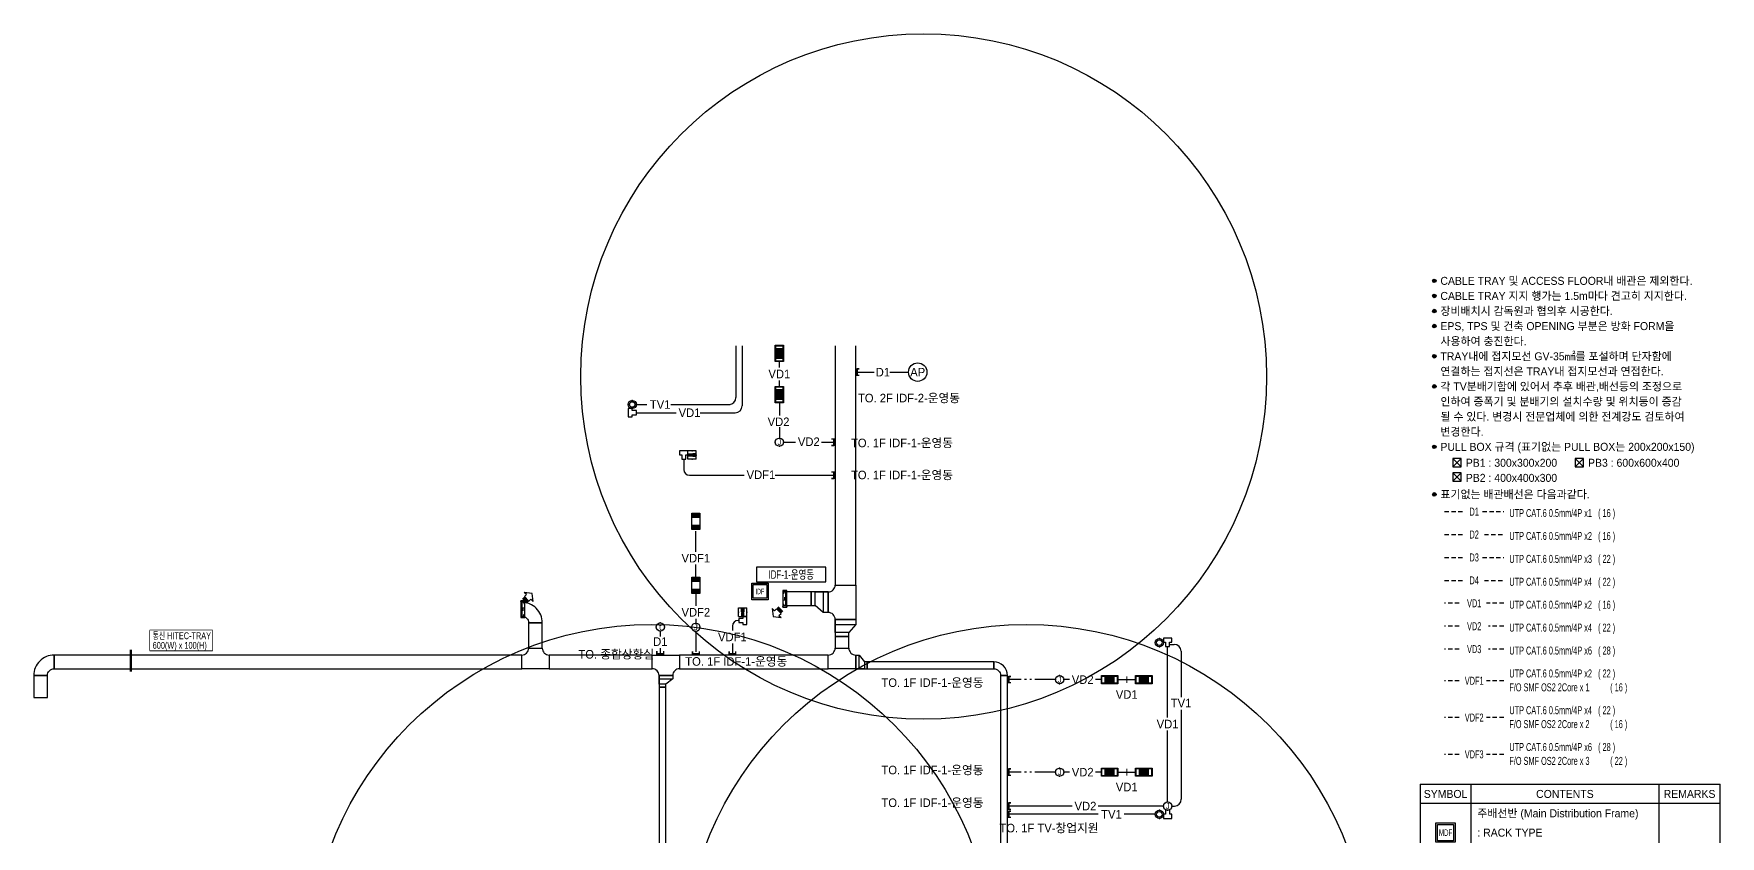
# Model space of a CAD drawing. Header units: millimetres. Extents: x 90978 to 501618, y -355196 to 882030.
# Drawn here: x 427797 to 501580, y -296319 to -261196 of the extents above; entities that cross this region are included whole.
import ezdxf
from ezdxf.enums import TextEntityAlignment as Align

# ---------------------------------------------------------------- set-up
doc = ezdxf.new("R2010")
doc.units = ezdxf.units.MM
doc.header["$LTSCALE"] = 150
doc.set_wipeout_variables(frame=1)
for name, pattern in [('D1', [3, 1, -1, 1]), ('D2', [6.5, 2.5, -1.5, 2.5]), ('E6', [10, 6, -1, 0.5, -1, 0.5, -1])]:
    doc.linetypes.add(name, pattern=pattern)
doc.layers.get('0').update_dxf_attribs({"lineweight": 0})
doc.layers.get('Defpoints').update_dxf_attribs({"color": 163})
for name, color, linetype in [('------07 System Box', 6, 'Continuous'), ('------10 Telecommunication Terminal Board', 3, 'Continuous'), ('------13 Telecommunication Outlet', 3, 'Continuous'), ('------14 Television Outlet', 3, 'Continuous'), ('------15 Interphone', 6, 'Continuous'), ('------19 Communication Etc', 3, 'Continuous'), ('-----20 General Symbol', 3, 'Continuous'), ('-----21 Embeded Wire in Ceiling or Wall', 4, 'Continuous'), ('-----22 Concealed Wire in Floor', 4, 'E6'), ('-----22 Embeded in Floor', 4, 'D2'), ('-----23 Concealed or Exposed Wire', 4, 'D1'), ('-----27 Communication Cable Tray', 2, 'Continuous'), ('-----29 Cable Schedule', 1, 'Continuous'), ('-----29 Indicator', 1, 'Continuous'), ('-----30 Text', 2, 'Continuous')]:
    doc.layers.add(name, color=color, linetype=linetype)
doc.styles.add('ELEC', font='')
doc.styles.get('ELEC').set_extended_font_data('Dotum')

# ---------------------------------------------------------------- blocks, each defined once
blk = doc.blocks.new('H11')
blk.add_circle((0, 150), 150)
at = {"color": 1}
blk.add_circle((0, 150), 129, dxfattribs=at)
for p in [(-150, 150), (0, 300), (0, 0), (150, 150)]:
    blk.add_point(p)
at = {"style": 'ELEC'}
blk.add_text('t', height=214, dxfattribs=at).set_placement((0, 150), align=Align.MIDDLE)
blk = doc.blocks.new('G15')
blk.add_lwpolyline([(-300, 600), (300, 600), (300, 0), (-300, 0)], close=True)
at = {"color": 1}
blk.add_lwpolyline([(-250, 550), (250, 550), (250, 50), (-250, 50)], close=True, dxfattribs=at)
at = {"style": 'ELEC', "width": 0.6}
blk.add_text('MDF', height=200, dxfattribs=at).set_placement((0, 300), align=Align.MIDDLE)
blk = doc.blocks.new('G12')
blk.add_lwpolyline([(-300, 600), (300, 600), (300, 0), (-300, 0)], close=True)
at = {"color": 1}
blk.add_lwpolyline([(-250, 550), (250, 550), (250, 50), (-250, 50)], close=True, dxfattribs=at)
at = {"style": 'ELEC', "width": 0.6}
blk.add_text('IDF', height=200, dxfattribs=at).set_placement((0, 300), align=Align.MIDDLE)
blk = doc.blocks.new('G02')
blk.add_lwpolyline([(150, 150), (75, 150), (75, 300), (-75, 300), (-75, 150), (-150, 150), (-150, 0), (150, 0)], close=True)
blk = doc.blocks.new('B11')
h = blk.add_hatch(color=256)
h.dxf.hatch_style = 1
h.paths.add_polyline_path([(150, 150), (-150, 150), (-150, -150), (150, -150)])
at = {"linetype": 'Continuous'}
for points in [[(300, -150), (-300, -150), (-300, 150), (300, 150)], [(-150, 150), (150, 150), (150, -150), (-150, -150)]]:
    blk.add_lwpolyline(points, close=True, dxfattribs=at)
at = {"color": 1, "linetype": 'Continuous'}
for points in [[(-280, 130), (-170, 130), (-170, -130), (-280, -130)], [(170, 130), (280, 130), (280, -130), (170, -130)]]:
    blk.add_lwpolyline(points, close=True, dxfattribs=at)
blk = doc.blocks.new('A$C5F330B5F')
blk.add_hatch(color=256).paths.add_polyline_path([(225, 0), (225, 225), (112, 225), (-225, 225), (-225, 0)])
blk.add_line((-112, 225), (112, 225))
blk.add_lwpolyline([(225, 225), (112, 225), (112, 450), (-112, 450), (-112, 225), (-225, 225), (-225, 0), (225, 0)], close=True)
blk = doc.blocks.new('A$C2c78cba1')
at = {"layer": '------07 System Box'}
h = blk.add_hatch(color=256, dxfattribs=at)
h.dxf.hatch_style = 1
h.paths.add_polyline_path([(367, 790), (56, 790), (56, 56), (367, 56)])
h = blk.add_hatch(color=256, dxfattribs=at)
h.dxf.hatch_style = 1
h.paths.add_polyline_path([(1637, 790), (1327, 790), (1327, 56), (1637, 56)])
at = {"layer": '------07 System Box', "linetype": 'Continuous'}
for points in [[(1694, 0), (0, 0), (0, 847), (1694, 847)], [(423, 847), (1270, 847), (1270, 0), (423, 0)]]:
    blk.add_lwpolyline(points, close=True, dxfattribs=at)
at = {"layer": '------07 System Box', "color": 1, "linetype": 'Continuous'}
for points in [[(56, 790), (367, 790), (367, 56), (56, 56)], [(1327, 790), (1637, 790), (1637, 56), (1327, 56)]]:
    blk.add_lwpolyline(points, close=True, dxfattribs=at)
blk = doc.blocks.new('TV1')
at = {"layer": '------13 Telecommunication Outlet'}
for radius in [150, 57.3]:
    blk.add_circle((0, 150), radius, dxfattribs=at)
blk = doc.blocks.new('광포트_1')
at = {"ltscale": 0.7}
h = blk.add_hatch(color=254, dxfattribs=at)
h.dxf.hatch_style = 1
h.paths.add_polyline_path([(44, 285), (-44, 285), (-44, 159), (44, 159)])
h.paths.add_polyline_path([(44, 141), (-44, 141), (-44, 15), (44, 15)])
at = {"linetype": 'Continuous'}
for p, q in [((-150, 300), (150, 300)), ((-150, 0), (-150, 300)), ((-150, 0), (150, 0)), ((150, 0), (150, 300))]:
    blk.add_line(p, q, dxfattribs=at)
for points in [[(-44, 159), (-44, 285), (44, 285), (44, 159)], [(-44, 141), (-44, 15), (44, 15), (44, 141)]]:
    blk.add_lwpolyline(points, close=True, dxfattribs=at)
for p in [(-150, 150), (0, 285), (0, 0), (150, 150)]:
    blk.add_point(p, dxfattribs=at)
blk = doc.blocks.new('A$C415ffab5')
at = {"layer": '-----30 Text'}
h = blk.add_hatch(color=256, dxfattribs=at)
edge = h.paths.add_edge_path()
edge.add_arc((-25020, -2850), 160, 0, 360)
h = blk.add_hatch(color=256, dxfattribs=at)
edge = h.paths.add_edge_path()
edge.add_arc((-25020, -4171), 160, 0, 360)
h = blk.add_hatch(color=256, dxfattribs=at)
edge = h.paths.add_edge_path()
edge.add_arc((-25020, -5492), 160, 0, 360)
h = blk.add_hatch(color=256, dxfattribs=at)
edge = h.paths.add_edge_path()
edge.add_arc((-25020, -6812), 160, 0, 360)
h = blk.add_hatch(color=256, dxfattribs=at)
edge = h.paths.add_edge_path()
edge.add_arc((-25020, -9454), 160, 0, 360)
h = blk.add_hatch(color=256, dxfattribs=at)
edge = h.paths.add_edge_path()
edge.add_arc((-25020, -12096), 160, 0, 360)
h = blk.add_hatch(color=256, dxfattribs=at)
edge = h.paths.add_edge_path()
edge.add_arc((-25020, -17379), 160, 0, 360)
h = blk.add_hatch(color=256, dxfattribs=at)
edge = h.paths.add_edge_path()
edge.add_arc((-25020, -21542), 160, 0, 360)
at = {"layer": '-----20 General Symbol'}
for p, q in [((-22662, -19138), (-23390, -18410)), ((-22662, -18410), (-23390, -19138)), ((-11967, -19138), (-12695, -18410)), ((-11967, -18410), (-12695, -19138)), ((-22662, -20385), (-23390, -19657)), ((-22662, -19657), (-23390, -20385))]:
    blk.add_line(p, q, dxfattribs=at)
for points in [[(-23390, -18410), (-23390, -19138), (-22662, -19138), (-22662, -18410)], [(-12695, -18410), (-12695, -19138), (-11967, -19138), (-11967, -18410)], [(-23390, -19657), (-23390, -20385), (-22662, -20385), (-22662, -19657)]]:
    blk.add_lwpolyline(points, close=True, dxfattribs=at)
at = {"layer": '-----22 Embeded in Floor'}
for p, q in [((-24123, -23048), (-22389, -23048)), ((-20794, -23048), (-18940, -23048)), ((-24123, -25054), (-22388, -25054)), ((-20641, -25054), (-18940, -25054)), ((-24123, -27060), (-22389, -27060)), ((-20794, -27060), (-18940, -27060)), ((-24123, -29066), (-22388, -29066)), ((-20641, -29066), (-18940, -29066)), ((-22839, -31072), (-24123, -31072)), ((-18940, -31072), (-20440, -31072)), ((-22837, -33078), (-24123, -33078)), ((-18940, -33078), (-20287, -33078)), ((-22837, -35084), (-24123, -35084)), ((-18940, -35084), (-20287, -35084)), ((-22839, -37855), (-24123, -37855)), ((-18940, -37855), (-20440, -37855)), ((-22839, -41074), (-24123, -41074)), ((-18940, -41074), (-20440, -41074)), ((-22839, -44293), (-24123, -44293)), ((-18940, -44293), (-20440, -44293))]:
    blk.add_line(p, q, dxfattribs=at)
at = {"layer": '-----29 Cable Schedule', "color": 3}
for p, q in [((-26250, -46912), (0, -46912)), ((-26250, -46912), (-26250, -80783)), ((0, -80783), (0, -46912)), ((0, -48606), (-26250, -48606)), ((0, -80783), (-26250, -80783))]:
    blk.add_line(p, q, dxfattribs=at)
at = {"layer": '-----29 Cable Schedule'}
for p, q in [((-21819, -46912), (-21819, -48606)), ((-5372, -46912), (-5372, -48606)), ((-21819, -48606), (-21819, -80783)), ((-5372, -48606), (-5372, -80783)), ((0, -53687), (-26250, -53687)), ((0, -58767), (-26250, -58767)), ((0, -63848), (-26250, -63848)), ((0, -68929), (-26250, -68929)), ((0, -72316), (-26250, -72316)), ((0, -75703), (-26250, -75703)), ((0, -77396), (-26250, -77396)), ((0, -79090), (-26250, -79090)), ((0, -80783), (-26250, -80783))]:
    blk.add_line(p, q, dxfattribs=at)
at = {"layer": '-----30 Text'}
for centre in [(-25020, -2850), (-25020, -4171), (-25020, -5492), (-25020, -6812), (-25020, -9454), (-25020, -12096), (-25020, -17379), (-25020, -21542)]:
    blk.add_circle(centre, 160, dxfattribs=at)
for p in [(-24860, -2850), (-24860, -4171), (-24860, -5492), (-24860, -6812), (-24860, -9454), (-24860, -12096), (-24860, -17379), (-24860, -21542)]:
    blk.add_point(p, dxfattribs=at)
at = {"layer": '------07 System Box', "xscale": 2.822580634535418, "yscale": 2.822580634535418, "zscale": 2.822580634535418}
blk.add_blockref('B11', (-24034, -61308), dxfattribs=at)
at = {"layer": '------10 Telecommunication Terminal Board', "xscale": 2.822580634535418, "yscale": 2.822580634535418, "zscale": 2.822580634535418}
for name, p in [('G15', (-24034, -51993)), ('G12', (-24034, -57074))]:
    blk.add_blockref(name, p, dxfattribs=at)
at = {"layer": '------13 Telecommunication Outlet'}
for name, p, xscale, yscale, zscale in [('A$C5F330B5F', (-24034, -71130), 1.881720423023612, 1.881720423023612, 1.881720423023612), ('G02', (-24034, -74433), 2.822580634535418, 2.822580634535418, 2.822580634535418), ('TV1', (-24020, -78851), 4, 4, 4)]:
    blk.add_blockref(name, p, dxfattribs=dict(at, xscale=xscale, yscale=yscale, zscale=zscale))
at = {"layer": '------13 Telecommunication Outlet', "xscale": 2.822580634535246, "yscale": 2.822580634535246, "zscale": 2.822580634535246, "rotation": 90}
blk.add_blockref('광포트_1', (-23611, -76575), dxfattribs=at)
at = {"layer": '------15 Interphone', "xscale": 2.822580634535418, "yscale": 2.822580634535418, "zscale": 2.822580634535418}
blk.add_blockref('H11', (-24034, -80360), dxfattribs=at)
blk.add_blockref('A$C2c78cba1', (-24881, -66868))
at = {"layer": '-----22 Embeded in Floor', "style": 'ELEC', "width": 0.7}
for s, p in [('D1', (-21532, -23048)), ('D2', (-21532, -25054)), ('D3', (-21532, -27060)), ('D4', (-21532, -29066)), ('VD1', (-21532, -31072)), ('VD2', (-21532, -33078)), ('VD3', (-21532, -35084)), ('VDF1', (-21532, -37855)), ('VDF2', (-21532, -41074)), ('VDF3', (-21532, -44293))]:
    blk.add_text(s, height=700, dxfattribs=at).set_placement(p, align=Align.MIDDLE_CENTER)
at = {"layer": '-----29 Cable Schedule', "color": 2, "style": 'ELEC'}
for s, p in [('SYMBOL', (-24034, -47759)), ('CONTENTS', (-13595, -47759)), ('REMARKS', (-2686, -47759))]:
    blk.add_text(s, height=700, dxfattribs=at).set_placement(p, align=Align.MIDDLE)
at = {"layer": '-----30 Text', "style": 'ELEC'}
for s, p in [('CABLE TRAY 및 ACCESS FLOOR내 배관은 제외한다.', (-24485, -2850)), ('CABLE TRAY 지지 행가는 1.5m마다 견고히 지지한다.', (-24485, -4171)), ('장비배치시 감독원과 협의후 시공한다.', (-24485, -5492)), ('EPS, TPS 및 건축 OPENING 부분은 방화 FORM을', (-24485, -6812)), ('사용하여 충진한다.', (-24485, -8133)), ('TRAY내에 접지모선 GV-35㎟를 포설하며 단자함에', (-24485, -9454)), ('각 TV분배기함에 있어서 추후 배관,배선등의 조정으로', (-24485, -12096)), ('연결하는 접지선은 TRAY내 접지모선과 연접한다.', (-24485, -10775)), ('인하여 증폭기 및 분배기의 설치수량 및 위치등이 증감', (-24485, -13417)), ('될 수 있다. 변경시 전문업체에 의한 전계강도 검토하여', (-24485, -14738)), ('변경한다.', (-24485, -16059)), ('PULL BOX 규격 (표기없는 PULL BOX는 200x200x150)', (-24485, -17379)), ('PB1 : 300x300x200', (-22265, -18774)), ('PB3 : 600x600x400', (-11570, -18774)), ('PB2 : 400x400x300', (-22265, -20095)), ('표기없는 배관배선은 다음과같다.', (-24485, -21542)), ('주배선반 (Main Distribution Frame)', (-21254, -49453)), (': RACK TYPE', (-21254, -51146)), ('판넬명 : DATA / VOICE MDF', (-21254, -52840)), ('중간배선반', (-21254, -54533)), ('(Intermediate Distributing Frame)', (-21254, -56227)), ('판넬명 : IDF-층-구역', (-21254, -57921)), ('SYSTEM BOX 콘크리트 매입형', (-21254, -59614)), ('SYSTEM BOX ACCESS FLOOR형', (-21254, -61308)), ('(2구 콘센트+2구 모듈러잭)', (-21254, -63001)), ('SYSTEM BOX 콘크리트 매입형', (-21254, -64695)), ('SYSTEM BOX ACCESS FLOOR형', (-21254, -66388)), ('(2구 콘센트+2구 모듈러잭+광 모듈)', (-21254, -68082)), ('벽부형 모듈러 잭 8PIN (1구)', (-21254, -70706)), ('벽부형 모듈러 잭 8PIN (2구)', (-21254, -74009)), ('벽부형 광포트(1구)', (-21254, -76550)), ('CATV 유니트_중간분기형', (-21254, -78243)), ('인터폰 주장치', (-21254, -79937))]:
    blk.add_text(s, height=700, dxfattribs=at).set_placement(p, align=Align.MIDDLE_LEFT)
at = {"layer": '-----30 Text', "style": 'ELEC', "width": 0.7}
for s, p in [('UTP CAT.6 0.5mm/4P x1   ( 16 )', (-18456, -23173)), ('UTP CAT.6 0.5mm/4P x2   ( 16 )', (-18456, -25179)), ('UTP CAT.6 0.5mm/4P x3   ( 22 )', (-18456, -27185)), ('UTP CAT.6 0.5mm/4P x4   ( 22 )', (-18456, -29191)), ('UTP CAT.6 0.5mm/4P x2   ( 16 )', (-18456, -31197)), ('UTP CAT.6 0.5mm/4P x4   ( 22 )', (-18456, -33203)), ('UTP CAT.6 0.5mm/4P x6   ( 28 )', (-18456, -35209)), ('UTP CAT.6 0.5mm/4P x2   ( 22 )', (-18456, -37215)), ('F/O SMF OS2 2Core x 1', (-18456, -38428)), ('( 16 )', (-9631, -38429)), ('UTP CAT.6 0.5mm/4P x4   ( 22 )', (-18456, -40434)), ('F/O SMF OS2 2Core x 2', (-18456, -41647)), ('( 16 )', (-9631, -41648)), ('UTP CAT.6 0.5mm/4P x6   ( 28 )', (-18456, -43653)), ('F/O SMF OS2 2Core x 3', (-18456, -44866)), ('( 22 )', (-9631, -44867))]:
    blk.add_text(s, height=700, dxfattribs=at).set_placement(p, align=Align.MIDDLE_LEFT)
at = {"layer": '-----30 Text', "style": 'ELEC'}
for s, p in [('DATA x1', (-2686, -59614)), ('VOICE x1', (-2686, -61308)), ('-', (-2686, -63001)), ('DATA x1', (-2686, -64695)), ('VOICE x1', (-2686, -66388)), ('F/O x 1', (-2686, -68082)), ('DATA x1', (-2686, -70706)), ('VOICE x1', (-2686, -73162)), ('DATA x1', (-2686, -74856)), ('F/O x1', (-2686, -76580))]:
    blk.add_text(s, height=700, dxfattribs=at).set_placement(p, align=Align.MIDDLE_CENTER)
blk = doc.blocks.new('H12')
blk.add_circle((0, 150), 150)
for p in [(-150, 150), (0, 300), (0, 0), (150, 150)]:
    blk.add_point(p)
at = {"style": 'ELEC'}
blk.add_text('t', height=214, dxfattribs=at).set_placement((0, 150), align=Align.MIDDLE)
blk = doc.blocks.new('O03')
at = {"linetype": 'Continuous'}
for p, q in [((-101, 101), (101, -101)), ((-74, 127), (127, -74)), ((-48, 154), (154, -48)), ((-27, 366), (69, 270)), ((-27, 366), (321, 321)), ((69, 270), (-21, 180)), ((-21, 180), (180, -21)), ((270, 69), (180, -21)), ((270, 69), (366, -27)), ((321, 321), (366, -27))]:
    blk.add_line(p, q, dxfattribs=at)
blk = doc.blocks.new('O04')
blk.add_circle((0, 0), 150)
for p in [(-150, 0), (0, 150), (150, 0), (0, -150)]:
    blk.add_point(p)
at = {"style": 'ELEC'}
blk.add_text('J', height=214, dxfattribs=at).set_placement((0, 0), align=Align.MIDDLE)
blk = doc.blocks.new('O08')
blk.add_hatch(color=256).paths.add_polyline_path([(120, 51), (-120, 51), (-120, 0), (120, 0)])
blk.add_lwpolyline([(120, 127.5), (120, 0), (-120, 0), (-120, 127.5), (-120, 51), (120, 51)])
blk = doc.blocks.new('A$C69d3834d')
at = {"layer": '------19 Communication Etc', "color": 3}
blk.add_circle((404, 404), 404, dxfattribs=at)
at = {"layer": 'Defpoints'}
blk.add_circle((663, 215), 15000, dxfattribs=at)
at = {"layer": '------19 Communication Etc', "style": 'ELEC'}
blk.add_text('AP', height=375, dxfattribs=at).set_placement((404, 404, 0), align=Align.MIDDLE_CENTER)
blk = doc.blocks.new('C02-1')
at = {"layer": '------14 Television Outlet', "color": 3, "linetype": 'Continuous'}
for radius in [150, 100]:
    blk.add_circle((0, 150), radius, dxfattribs=at)
at = {"layer": '------14 Television Outlet', "color": 3}
for p in [(-150, 150), (0, 300), (0, 0), (150, 150)]:
    blk.add_point(p, dxfattribs=at)

msp = doc.modelspace()

# ---------------------------------------------------------------- linework, layer by layer
at = {"layer": '------10 Telecommunication Terminal Board', "color": 1, "elevation": 0}
for points in [[(459421.93377, -285189.19188), (462456.56456, -285189.19188), (462456.56456, -284539.19188), (459421.93377, -284539.19188)], [(432880.72322, -288188.06129), (435610.64181, -288188.06129), (435610.64181, -287308.06129), (432880.72322, -287308.06129)]]:
    msp.add_lwpolyline(points, close=True, dxfattribs=at)
at = {"layer": '-----21 Embeded Wire in Ceiling or Wall'}
for p, q in [((458516.4392, -274850.00064), (458516.4392, -277122.33517)), ((458790, -274850.00064), (458790, -277482.33443)), ((463822.61413, -276007.74507), (464558.44078, -276007.74507)), ((465248.40008, -276007.74507), (466065.6626, -276007.74507)), ((454160, -277422.33517), (454619.71711, -277422.33517)), ((455663.8148, -277422.33517), (458260.00669, -277422.33517)), ((460419.35569, -277348.08381), (460419.35569, -277898.3192)), ((454160, -277782.33443), (455903.32505, -277782.33443)), ((456947.42275, -277782.33443), (458490, -277782.33443)), ((460419.35569, -278408.25743), (460419.35569, -278871.57125)), ((460599.35569, -279070.17659), (461121.08273, -279070.17659)), ((462259.82086, -279070.17659), (462857.15593, -279070.17659)), ((456233.1257, -279810.00064), (456233.1257, -280266.75409)), ((456483.1257, -280516.75409), (458870.85491, -280516.75409)), ((460227.3678, -280516.75409), (462857.15593, -280516.75409)), ((458640.00005, -286873.47615), (458609.92677, -286873.47615)), ((458359.92677, -287123.47615), (458359.92677, -287314.12521)), ((458359.92677, -287877.38844), (458359.92677, -288386.17097)), ((477401.23616, -291126.75743), (477400.61573, -288010.00064)), ((477500.68527, -287920.00064), (477690.75482, -287920.00064)), ((477990.75482, -288220.00064), (477990.75482, -290226.67959)), ((477990.75482, -290789.94282), (477999.04162, -294698.12436)), ((477401.96818, -294818.12436), (477401.34785, -291690.02066)), ((473223.96751, -294998.12436), (470392.20597, -294998.12436)), ((477221.96818, -294998.12436), (474362.70563, -294998.12436)), ((477588.90253, -294998.12436), (477699.04162, -294998.12436)), ((474362.75858, -295358.12436), (470453.40597, -295358.12436)), ((476861.96818, -295358.12436), (475501.49671, -295358.12436))]:
    msp.add_line(p, q, dxfattribs=at)
for centre, radius, start, end in [((458216.4392, -277122.33517), 300, 270, 0), ((458490, -277482.33443), 300, 270, 0), ((456483.1257, -280266.75409, 0), 250, 180, 270), ((458609.92677, -287123.47615, 0), 250, 90, 180), ((477690.75482, -288220.00064), 300, 0, 90), ((477699.04162, -294698.12436), 300, 270, 0)]:
    msp.add_arc(centre, radius, start, end, dxfattribs=at)
at = {"layer": '-----22 Concealed Wire in Floor'}
for p, q in [((460419.35569, -275806.74066), (460419.35569, -275548.12717)), ((460419.35569, -276628.08381), (460419.35569, -276370.00389)), ((456763.10988, -283866.75827), (456763.10988, -282898.12336)), ((456763.10988, -284978.12336), (456763.10988, -284430.0215)), ((456763.10988, -285698.12336), (456763.10988, -286233.59457)), ((456763.10988, -286796.8578), (456763.10988, -286990)), ((455206.62268, -287338.12271), (455206.62268, -287575.00064)), ((456763.10988, -287350), (456763.10988, -288386.1716)), ((455206.62268, -288081.08242), (455206.62268, -288374.29431)), ((472498.18242, -289463.11433), (470396.23047, -289463.11433)), ((473103.6254, -289463.11433), (472858.18242, -289463.11433)), ((474503.24782, -289463.11433), (474242.36353, -289463.11433)), ((475223.24782, -289463.11433), (476003.24782, -289463.11433)), ((472498.18242, -293513.11434), (470396.23047, -293513.11434)), ((473103.6254, -293513.11434), (472858.18242, -293513.11434)), ((474503.24782, -293513.11434), (474242.36353, -293513.11434)), ((475223.24782, -293513.11434), (476003.24782, -293513.11434))]:
    msp.add_line(p, q, dxfattribs=at)
at = {"layer": '-----27 Communication Cable Tray', "elevation": 0}
for points in [[(462857.15593, -274850.00064), (462857.15593, -285325.47657), (463757.15593, -285325.47657), (463757.15593, -274850.00064)], [(449146.12389, -286056.36823), (449101.12389, -286056.36823), (449101.12389, -286701.36823), (449146.12389, -286701.36823), (449146.12389, -286056.36823)], [(449236.12389, -286123.86823), (449236.12389, -286078.86823), (449146.12389, -286078.86823), (449146.12389, -286678.86823), (449236.12389, -286678.86823), (449236.12389, -286633.86823)], [(460613.10832, -286180.47657), (460613.10832, -286225.47657), (460703.10832, -286225.47657), (460703.10832, -285625.47657), (460613.10832, -285625.47657), (460613.10832, -285670.47657)], [(460703.10832, -286247.97657), (460748.10832, -286247.97657), (460748.10832, -285602.97657), (460703.10832, -285602.97657), (460703.10832, -286247.97657)], [(462557.15593, -285625.47657), (461807.15593, -285625.47657), (461807.15593, -286225.47657), (461986.25427, -286225.47657), (461986.25427, -285625.47657), (462335.69046, -285625.47657), (462335.69046, -286525.47657), (461986.25427, -286225.47657), (461986.25427, -285625.47657), (462557.15593, -285625.47657), (462557.15593, -286525.47657), (462335.69046, -286525.47657)], [(462857.15593, -286825.47657), (462857.15593, -287575.47657), (463457.15593, -287575.47657), (463457.15593, -287396.37823), (462857.15593, -287396.37823), (462857.15593, -287046.94204), (463757.15593, -287046.94204), (463457.15593, -287396.37823), (462857.15593, -287396.37823), (462857.15593, -286825.47657), (463757.15593, -286825.47657), (463757.15593, -287046.94204)], [(463757.15593, -288986.1716), (464257.15593, -288986.1716), (464257.15593, -288686.1716), (464137.75704, -288686.1716), (464137.75704, -288986.1716), (463904.79958, -288986.1716), (463904.79958, -288386.1716), (464137.75704, -288686.1716), (464137.75704, -288986.1716), (463757.15593, -288986.1716), (463757.15593, -288386.1716), (463904.79958, -288386.1716)], [(428396.80056, -289286.1716), (427796.80056, -289286.1716)], [(455153.13358, -289286.1716), (455153.13358, -289786.1716), (455453.13358, -289786.1716), (455453.13358, -289666.7727), (455153.13358, -289666.7727), (455153.13358, -289433.81524), (455753.13358, -289433.81524), (455453.13358, -289666.7727), (455153.13358, -289666.7727), (455153.13358, -289286.1716), (455753.13358, -289286.1716), (455753.13358, -289433.81524)]]:
    msp.add_lwpolyline(points, dxfattribs=at)
for points in [[(462857.15593, -285325.47657), (463757.15593, -285325.47657), (463757.15593, -285325.47657), (463757.15593, -286825.47657), (462857.15593, -286825.47657, 0.4142135624), (462557.15593, -286525.47657), (462557.15593, -285625.47657), (462557.15593, -285625.47657, 0.4142135624)], [(449146.12389, -286678.86823), (449146.12389, -286678.86823, -0.4142135624), (449446.12389, -286978.86823), (449446.12389, -286978.86823), (450046.12389, -286978.86823, 0.4142135624), (449146.12389, -286078.86823)], [(428396.80056, -289286.1716), (428396.80056, -289286.1716, -0.4142135624), (428696.80056, -288986.1716), (428696.80056, -288986.1716), (428696.80056, -288386.1716, 0.4142135624), (427796.80056, -289286.1716)], [(450346.12389, -288386.1716), (450346.12389, -288986.1716), (450346.12389, -288986.1716), (449146.12389, -288986.1716), (449146.12389, -288386.1716, 0.4142135624), (449446.12389, -288086.1716), (450046.12389, -288086.1716), (450046.12389, -288086.1716, 0.4142135624)], [(454853.13358, -288986.1716), (454853.13358, -288386.1716), (454853.13358, -288386.1716), (456053.13358, -288386.1716), (456053.13358, -288986.1716, 0.4142135624), (455753.13358, -289286.1716), (455153.13358, -289286.1716), (455153.13358, -289286.1716, 0.4142135624)], [(463757.15593, -288386.1716), (463757.15593, -288986.1716), (463757.15593, -288986.1716), (462557.15593, -288986.1716), (462557.15593, -288386.1716, 0.4142135624), (462857.15593, -288086.1716), (463457.15593, -288086.1716), (463457.15593, -288086.1716, 0.4142135624)], [(469792.20597, -288986.1716), (469792.20597, -288986.1716, -0.4142135624), (470092.20597, -289286.1716), (470092.20597, -289286.1716), (470392.20597, -289286.1716, 0.4142135624), (469792.20597, -288686.1716)]]:
    msp.add_lwpolyline(points, format="xyb", close=True, dxfattribs=at)
at = {"layer": '-----27 Communication Cable Tray', "color": 1, "elevation": 0}
for points in [[(449281.12389, -286011.36823), (449101.12389, -286011.36823), (449101.12389, -286746.36823), (449281.12389, -286746.36823), (449281.12389, -286011.36823)], [(460568.10832, -286292.97657), (460748.10832, -286292.97657), (460748.10832, -285557.97657), (460568.10832, -285557.97657), (460568.10832, -286292.97657)]]:
    msp.add_lwpolyline(points, dxfattribs=at)
at = {"layer": '-----27 Communication Cable Tray', "color": 1, "linetype": 'D1', "elevation": 0}
for points in [[(449281.12389, -286011.36823), (449101.12389, -286746.36823)], [(449281.12389, -286746.36823), (449101.12389, -286011.36823)], [(460568.10832, -286292.97657), (460748.10832, -285557.97657)], [(460568.10832, -285557.97657), (460748.10832, -286292.97657)]]:
    msp.add_lwpolyline(points, dxfattribs=at)
at = {"layer": '-----27 Communication Cable Tray', "elevation": 0}
for points in [[(461807.15593, -285625.47657), (460703.10832, -285625.47657), (460703.10832, -286225.47657), (461807.15593, -286225.47657)], [(450046.12389, -288086.1716), (450046.12389, -286978.86823), (449446.12389, -286978.86823), (449446.12389, -288086.1716)], [(462857.15593, -287575.47657), (462857.15593, -288086.1716), (463457.15593, -288086.1716), (463457.15593, -287575.47657)], [(449146.12389, -288386.1716), (428696.80056, -288386.1716), (428696.80056, -288986.1716), (449146.12389, -288986.1716)], [(454853.13358, -288386.1716), (450346.12389, -288386.1716), (450346.12389, -288986.1716), (454853.13358, -288986.1716)], [(462557.15593, -288386.1716), (456053.13358, -288386.1716), (456053.13358, -288986.1716), (462557.15593, -288986.1716)], [(469792.20597, -288686.1716), (464257.15593, -288686.1716), (464257.15593, -288986.1716), (469792.20597, -288986.1716)], [(428396.80056, -290238.12653), (428396.80056, -289286.1716), (427796.80056, -289286.1716), (427796.80056, -290238.12653)], [(455452.18031, -318925.69861), (455453.13358, -289786.1716), (455153.13358, -289786.1716), (455152.18031, -318925.69861)], [(470392.20597, -325365.72427), (470392.20597, -289286.1716), (470092.20597, -289286.1716), (470092.20597, -325365.72427)]]:
    msp.add_lwpolyline(points, close=True, dxfattribs=at)
at = {"layer": '-----29 Indicator'}
for points in [[(475613.24782, -290613.11433, 0, 0, 0), (475613.24782, -289613.11433, 45, 45, 0), (475613.24782, -289313.11433, 0, 0, 0)], [(475613.24782, -294663.11434, 0, 0, 0), (475613.24782, -293663.11434, 45, 45, 0), (475613.24782, -293363.11434, 0, 0, 0)]]:
    msp.add_lwpolyline(points, format="xyseb", dxfattribs=at)

# ---------------------------------------------------------------- block references
at = {"layer": '------07 System Box', "xscale": 1.2, "yscale": 1.2, "zscale": 1.2, "rotation": 270}
for p in [(460413.10873, -275188.12717), (460419.35569, -276988.08381)]:
    msp.add_blockref('B11', p, dxfattribs=at)
at = {"layer": '------07 System Box', "xscale": 1.2, "yscale": 1.2, "zscale": 1.2}
for p in [(474863.24782, -289463.11433), (476363.24782, -289463.11433), (474863.24782, -293513.11434), (476363.24782, -293513.11434)]:
    msp.add_blockref('B11', p, dxfattribs=at)
at = {"layer": '------10 Telecommunication Terminal Board', "xscale": 1.2, "yscale": 1.2, "zscale": 1.2}
msp.add_blockref('G12', (459565.49022, -285964.57098), dxfattribs=at)
at = {"layer": '------13 Telecommunication Outlet'}
for name, p, xscale, yscale, zscale in [('A$C415ffab5', (501579.59256, -270585.95832), 0.4999999999999996, 0.4999999999999996, 0.4999999999999996), ('광포트_1', (458814.46029, -286698.57813), 1.236931687685291, 1.236931687685291, 1.236931687685291), ('G02', (477401.96818, -295538.12436), 1.2, 1.2, 1.2)]:
    msp.add_blockref(name, p, dxfattribs=dict(at, xscale=xscale, yscale=yscale, zscale=zscale))
for name, p, xscale, yscale, zscale, rotation in [('G02', (453800, -277782.33442), 1.2, 1.2, 1.2, 269.9999985212206), ('G02', (456233.1257, -279450.00064), 1.2, 1.2, 1.2, 179.9999999999999), ('광포트_1', (456784.2052, -279635.5404), 1.236931687685291, 1.236931687685291, 1.236931687685291, 90), ('G02', (459000.00005, -286873.47615), 1.2, 1.2, 1.2, 89.99999999999993), ('G02', (477400.61573, -287650.00064), 1.2, 1.2, 1.2, 179.9999999999999)]:
    msp.add_blockref(name, p, dxfattribs=dict(at, xscale=xscale, yscale=yscale, zscale=zscale, rotation=rotation))
at = {"layer": '------14 Television Outlet', "xscale": 1.199999999953434, "yscale": 1.199999999953434, "zscale": 1.199999999953434, "rotation": 180}
for p in [(453980, -277242.33517), (477041.53118, -287668.13144)]:
    msp.add_blockref('C02-1', p, dxfattribs=at)
at = {"layer": '------14 Television Outlet', "xscale": 1.199999999953434, "yscale": 1.199999999953434, "zscale": 1.199999999953434}
msp.add_blockref('C02-1', (477041.96818, -295538.12436), dxfattribs=at)
at = {"layer": '------15 Interphone', "xscale": 1.2, "yscale": 1.2, "zscale": 1.2}
msp.add_blockref('H12', (455206.62268, -287338.12336), dxfattribs=at)
at = {"layer": '-----20 General Symbol', "xscale": 1.2, "yscale": 1.2, "zscale": 1.2}
for p in [(460419.35569, -279070.17659), (456763.10988, -287170), (472678.18242, -289463.11433), (472678.18242, -293513.11434), (477401.96818, -294998.12436)]:
    msp.add_blockref('O04', p, dxfattribs=at)
at = {"layer": '-----21 Embeded Wire in Ceiling or Wall', "xscale": 1.199999999953434, "yscale": 1.199999999953434, "zscale": 1.199999999953434}
for p, rotation in [((463761.41413, -276007.74507), 270), ((462857.15593, -279070.17659), 90), ((462857.15593, -280516.75409), 90), ((470392.20597, -294998.12436), 270), ((470392.20597, -295358.12436), 270)]:
    msp.add_blockref('O08', p, dxfattribs=dict(at, rotation=rotation))
msp.add_blockref('O08', (458359.92677, -288386.17097), dxfattribs=at)
at = {"layer": '-----22 Concealed Wire in Floor', "ltscale": 1.5, "xscale": 1.199999999953434, "yscale": 1.199999999953434, "zscale": 1.199999999953434}
for p in [(455206.62268, -288374.29431), (456763.10988, -288386.1716)]:
    msp.add_blockref('O08', p, dxfattribs=at)
at = {"layer": '-----22 Concealed Wire in Floor', "ltscale": 1.5, "xscale": 1.199999999953434, "yscale": 1.199999999953434, "zscale": 1.199999999953434, "rotation": 270}
for p in [(470396.23047, -289463.11433), (470396.23047, -293513.11434)]:
    msp.add_blockref('O08', p, dxfattribs=at)
at = {"layer": '-----23 Concealed or Exposed Wire'}
for p in [(466065.6626, -276411.429), (454172.11376, -302265.05758), (470546.92229, -302265.05758)]:
    msp.add_blockref('A$C69d3834d', p, dxfattribs=at)
at = {"layer": '-----27 Communication Cable Tray', "xscale": -1}
for p, rotation in [((449281.12389, -286011.36823), 270), ((460468.10832, -286383.90571), 90)]:
    msp.add_blockref('O03', p, dxfattribs=dict(at, rotation=rotation))
at = {"xscale": 0.4251428587433494, "yscale": 0.4251428587433494, "zscale": 0.4251428587433494, "rotation": 90}
for p in [(456943.10988, -282898.12336), (456943.10988, -285698.12336)]:
    msp.add_blockref('A$C2c78cba1', p, dxfattribs=at)

# ---------------------------------------------------------------- texts
at = {"layer": '------10 Telecommunication Terminal Board', "style": 'ELEC', "width": 0.7}
msp.add_text('IDF-1-운영동', height=375, dxfattribs=at).set_placement((460939.24916, -284864.19188), align=Align.MIDDLE_CENTER)
at = {"layer": '------15 Interphone', "style": 'ELEC'}
for s, p in [('TO. 2F IDF-2-운영동', (466087.73585, -277140.56494)), ('TO. 1F IDF-1-운영동', (465782.44959, -279105.23395)), ('TO. 1F IDF-1-운영동', (465782.44959, -280507.29688)), ('TO. 종합상황실 ', (453349.22514, -288353.16566)), ('TO. 1F IDF-1-운영동', (458531.21328, -288667.69392)), ('TO. 1F IDF-1-운영동', (467115.89133, -289594.98781)), ('TO. 1F IDF-1-운영동', (467115.89133, -293420.07986)), ('TO. 1F IDF-1-운영동', (467115.89133, -294851.04452)), ('TO. 1F TV-창업지원', (472213.53042, -295959.79202))]:
    msp.add_text(s, height=375, dxfattribs=at).set_placement(p, align=Align.MIDDLE_CENTER)
at = {"layer": '-----21 Embeded Wire in Ceiling or Wall', "style": 'ELEC'}
for s, p in [('D1', (464944.13837, -276007.74507)), ('TV1', (455202.83667, -277422.33517)), ('VD1', (456486.44462, -277782.33443)), ('TV1', (477990.75482, -290490.74254)), ('VD1', (477401.29195, -291408.12226)), ('VD2', (473807.08707, -294998.12436)), ('TV1', (474945.87815, -295358.12436))]:
    msp.add_text(s, height=375, dxfattribs=at).set_placement(p, align=Align.MIDDLE_CENTER)
at = {"layer": '-----22 Concealed Wire in Floor', "style": 'ELEC'}
for s, p in [('VD1', (460416.23221, -276088.10549)), ('VD2', (460381.81627, -278179.68403)), ('VD2', (461704.2023, -279051.83625)), ('VDF1', (459610.18207, -280498.41374, 0)), ('VDF1', (456763.10988, -284148.1231)), ('VDF2', (456763.10988, -286514.9594)), ('D1', (455206.62268, -287799.18402)), ('VDF1', (458359.92677, -287595.49004)), ('VD2', (473686.74497, -289463.11433)), ('VD1', (475613.24782, -290113.11433)), ('VD2', (473686.74497, -293513.11434)), ('VD1', (475613.24782, -294163.11434))]:
    msp.add_text(s, height=375, dxfattribs=at).set_placement(p, align=Align.MIDDLE_CENTER)

# ---------------------------------------------------------------- next in the draw order: wipeouts: each hides what was drawn before it
at = {"color": 1}
msp.add_wipeout([(432880.72322, -288188.06129), (435610.64181, -288188.06129), (435610.64181, -287308.06129), (432880.72322, -287308.06129)], dxfattribs=at)

# ---------------------------------------------------------------- next in the draw order: linework, layer by layer
at = {"layer": '-----29 Indicator', "elevation": 0}
msp.add_lwpolyline([(432880.79507, -287748.06125, 0, 0, 0), (432042.74707, -287748.58486, 0, 0, 0), (432042.74707, -288148.38806, 100, 100, 0), (432042.74707, -289109.30092, 100, 100, 0)], format="xyseb", dxfattribs=at)

# ---------------------------------------------------------------- next in the draw order: texts
at = {"layer": '------10 Telecommunication Terminal Board', "style": 'ELEC', "width": 0.7}
for s, p in [('통신 HITEC-TRAY', (433000.68252, -287543.06129)), ('600(W) x 100(H)', (433000.68252, -287963.06129))]:
    msp.add_text(s, height=300, dxfattribs=at).set_placement(p, align=Align.MIDDLE_LEFT)

doc.saveas('drawing.dxf')
